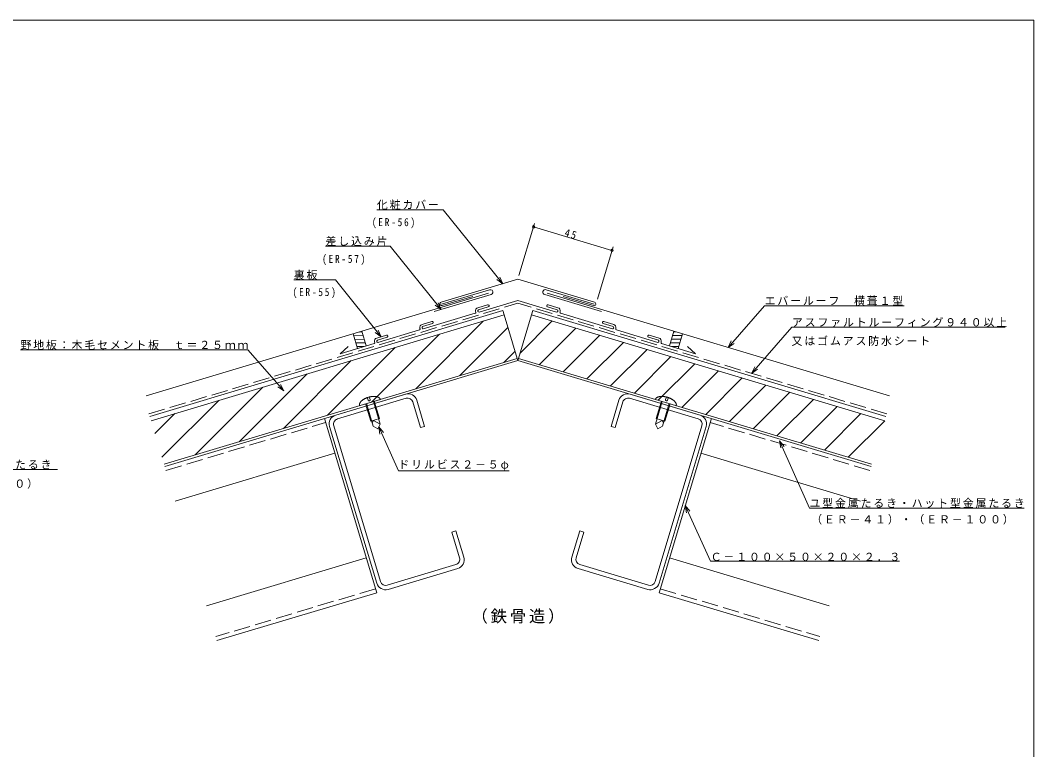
# Model space of a CAD drawing. Units: millimetres, scale not verified. Extents: x -567 to 1761, y -2125 to 401.
# Drawn here: x 1204 to 1761, y 0 to 401 of the extents above; entities that cross this region are included whole.
import ezdxf

# ---------------------------------------------------------------- set-up
doc = ezdxf.new("R2010")
doc.units = ezdxf.units.MM
doc.header["$LTSCALE"] = 3
doc.linetypes.add('DASHED3', pattern=[4, 3, -1])
doc.layers.add('0-0_0', color=7, linetype='Continuous', lineweight=18)
doc.styles.add('ＭＳ ゴシック', font='')
doc.styles.get('ＭＳ ゴシック').set_extended_font_data('MS Gothic')

msp = doc.modelspace()

# ---------------------------------------------------------------- linework, layer by layer
at = {"layer": '0-0_0'}
for p, q in [((1436.526, 296.795), (1400.038, 296.795)), ((1469.178, 256.163), (1436.526, 296.795)), ((1478.074, 260.575), (1486.696, 289.311)), ((1486.12, 287.395), (1529.222, 274.465)), ((1521.176, 247.645), (1529.798, 276.379)), ((1377.24, 258.195), (1354.36, 258.195)), ((1402.296, 227.015), (1377.24, 258.195)), ((1613.094, 244.009), (1689.756, 244.009)), ((1275.886, 180.845), (1469.972, 239.071)), ((1421.358, 198.385), (1458.644, 235.673)), ((1469.972, 239.071), (1477.156, 215.125)), ((1485.028, 239.071), (1477.844, 215.125)), ((1478.718, 218.035), (1496.356, 235.673)), ((1679.114, 180.845), (1485.028, 239.071)), ((1397.114, 191.113), (1434.402, 228.399)), ((1445.602, 205.659), (1472.058, 232.115)), ((1489.332, 211.679), (1509.41, 231.757)), ((1605.928, 206.873), (1628.098, 232.183)), ((1628.098, 232.183), (1745.304, 232.183)), ((1502.386, 207.763), (1522.464, 227.839)), ((1515.44, 203.847), (1535.518, 223.923)), ((1593.012, 221.083), (1594.778, 224.671)), ((1329.07, 219.761), (1204.126, 219.761)), ((1348.838, 197.193), (1329.07, 219.761)), ((1372.87, 183.839), (1410.158, 221.127)), ((1469.846, 212.931), (1475.974, 219.061)), ((1528.494, 199.929), (1548.572, 220.007)), ((1283.07, 156.899), (1477.156, 215.125)), ((1348.628, 176.567), (1385.914, 213.853)), ((1671.932, 156.899), (1477.844, 215.125)), ((1541.55, 196.013), (1561.626, 216.091)), ((1554.604, 192.097), (1574.68, 212.175)), ((1324.384, 169.293), (1361.67, 206.581)), ((1567.658, 188.181), (1587.736, 208.259)), ((1605.928, 206.873), (1607.694, 210.461)), ((1609.252, 209.097), (1605.928, 206.873)), ((1580.712, 184.265), (1600.79, 204.343)), ((1300.14, 162.021), (1337.426, 199.307)), ((1593.766, 180.349), (1613.844, 200.425)), ((1606.82, 176.433), (1626.898, 196.509)), ((1281.91, 160.761), (1313.182, 192.033)), ((1393.816, 190.123), (1396.69, 180.545)), ((1398.03, 177.815), (1394.294, 190.267)), ((1401.86, 178.965), (1398.126, 191.415)), ((1398.604, 191.559), (1401.478, 181.981)), ((1553.138, 178.965), (1556.874, 191.415)), ((1556.396, 191.559), (1553.522, 181.981)), ((1556.97, 177.815), (1560.706, 190.267)), ((1561.184, 190.123), (1558.312, 180.545)), ((1619.874, 172.515), (1639.952, 192.593)), ((1277.994, 173.815), (1288.94, 184.761)), ((1632.93, 168.599), (1653.006, 188.677)), ((1645.984, 164.683), (1666.06, 184.761)), ((1401.478, 181.981), (1396.69, 180.545)), ((1397.454, 179.733), (1398.144, 180.967)), ((1398.144, 180.967), (1401.86, 178.965)), ((1400.52, 176.473), (1401.86, 178.965)), ((1556.856, 180.967), (1553.138, 178.965)), ((1554.48, 176.473), (1553.138, 178.965)), ((1553.522, 181.981), (1558.312, 180.545)), ((1557.546, 179.733), (1556.856, 180.967)), ((1659.038, 160.767), (1679.114, 180.843)), ((1400.52, 176.473), (1398.03, 177.815)), ((1401.062, 177.481), (1411.83, 153.357)), ((1401.062, 177.481), (1403.582, 174.375)), ((1401.692, 173.531), (1401.062, 177.481)), ((1554.48, 176.473), (1556.97, 177.815)), ((1621.318, 169.816), (1623.832, 166.704)), ((1621.938, 165.866), (1621.318, 169.816)), ((1621.318, 169.816), (1637.744, 132.79)), ((1102.91, 154.013), (1224.476, 154.013)), ((1411.83, 153.357), (1472.726, 153.357)), ((1569.464, 134.185), (1572.014, 131.103)), ((1570.13, 130.241), (1569.464, 134.185)), ((1637.744, 132.79), (1755.744, 132.79))]:
    msp.add_line(p, q, dxfattribs=at)
at = {"layer": '0-0_0', "color": 6}
for p, q in [((1477.5, 258.659), (1435.356, 246.017)), ((1477.5, 258.659), (1519.644, 246.017)), ((1435.514, 244.915), (1461.95, 252.847)), ((1519.486, 244.915), (1493.048, 252.847)), ((1462.756, 250.165), (1431.53, 240.797)), ((1435.93, 244.101), (1452.696, 249.115)), ((1456.188, 240.573), (1477.5, 246.967)), ((1498.812, 240.573), (1477.5, 246.967)), ((1492.244, 250.165), (1523.47, 240.797)), ((1519.07, 244.101), (1502.304, 249.115)), ((1425.538, 231.379), (1454.034, 239.927)), ((1454.368, 240.549), (1454.296, 240.789)), ((1455.47, 242.967), (1460.858, 244.585)), ((1455.566, 240.909), (1455.494, 241.147)), ((1455.83, 241.771), (1461.218, 243.387)), ((1499.172, 241.771), (1493.784, 243.387)), ((1499.53, 242.967), (1494.142, 244.585)), ((1499.434, 240.909), (1499.506, 241.147)), ((1500.632, 240.549), (1500.704, 240.789)), ((1529.462, 231.379), (1500.968, 239.927)), ((1424.82, 233.773), (1430.208, 235.389)), ((1425.178, 232.575), (1430.566, 234.191)), ((1529.822, 232.575), (1524.434, 234.191)), ((1530.18, 233.773), (1524.792, 235.389)), ((1389.38, 220.531), (1386.966, 228.577)), ((1390.392, 229.605), (1391.87, 229.631)), ((1391.756, 230.013), (1394.17, 221.967)), ((1400.634, 223.907), (1423.382, 230.731)), ((1423.718, 231.355), (1423.646, 231.593)), ((1424.916, 231.713), (1424.844, 231.953)), ((1530.084, 231.713), (1530.156, 231.953)), ((1531.282, 231.355), (1531.354, 231.593)), ((1554.366, 223.907), (1531.618, 230.731)), ((1563.244, 230.013), (1560.83, 221.967)), ((1563.13, 229.631), (1564.446, 229.653)), ((1565.62, 220.531), (1568.034, 228.577)), ((1387.274, 227.549), (1392.468, 227.641)), ((1387.872, 225.559), (1393.064, 225.651)), ((1388.468, 223.569), (1393.662, 223.661)), ((1398.814, 223.883), (1398.744, 224.123)), ((1399.916, 226.301), (1405.304, 227.919)), ((1400.012, 224.243), (1399.94, 224.481)), ((1400.276, 225.105), (1405.664, 226.721)), ((1554.724, 225.105), (1549.338, 226.721)), ((1555.084, 226.301), (1549.696, 227.919)), ((1554.988, 224.243), (1555.06, 224.481)), ((1556.186, 223.883), (1556.258, 224.123)), ((1561.32, 223.597), (1566.568, 223.689)), ((1561.922, 225.609), (1567.172, 225.701)), ((1562.526, 227.619), (1567.774, 227.711)), ((1389.066, 221.579), (1393.112, 221.651)), ((1562.024, 221.609), (1565.964, 221.679))]:
    msp.add_line(p, q, dxfattribs=at)
at = {"layer": '0-0_0', "color": 3}
for p, q in [((1461.29, 250.873), (1273.184, 194.441)), ((1493.612, 250.903), (1681.816, 194.441))]:
    msp.add_line(p, q, dxfattribs=at)
at = {"layer": '0-0_0', "linetype": 'DASHED3'}
for p, q in [((1274.764, 184.581), (1477.5, 245.401)), ((1680.236, 184.581), (1477.5, 245.401)), ((1401.952, 192.563), (1390.464, 189.117)), ((1394.888, 193.157), (1395.176, 192.201)), ((1396.324, 192.547), (1396.038, 193.501)), ((1553.048, 192.563), (1564.538, 189.117)), ((1558.674, 192.547), (1558.962, 193.501)), ((1560.112, 193.157), (1559.824, 192.201))]:
    msp.add_line(p, q, dxfattribs=at)
at = {"layer": '0-0_0', "color": 4}
for p, q in [((1275.196, 183.143), (1469.282, 241.369)), ((1469.972, 239.071), (1469.282, 241.369)), ((1485.028, 239.071), (1485.718, 241.369)), ((1679.804, 183.143), (1485.718, 241.369)), ((1283.414, 155.749), (1477.5, 213.975)), ((1477.5, 213.975), (1477.156, 215.125))]:
    msp.add_line(p, q, dxfattribs=at)
at = {"layer": '0-0_0', "color": 2}
for p, q in [((1415.708, 195.437), (1377.396, 183.945)), ((1539.292, 195.437), (1577.604, 183.945)), ((1378.344, 181.827), (1416.082, 193.149)), ((1419.818, 191.137), (1424.042, 177.057)), ((1421.934, 192.085), (1426.244, 177.719)), ((1533.066, 192.085), (1528.756, 177.719)), ((1535.182, 191.137), (1530.958, 177.057)), ((1576.656, 181.827), (1538.918, 193.149)), ((1371.17, 182.077), (1399.904, 86.293)), ((1583.83, 182.077), (1555.096, 86.293)), ((1374.044, 177.719), (1399.904, 91.513)), ((1376.332, 178.091), (1402.022, 92.463)), ((1426.244, 177.719), (1424.042, 177.057)), ((1528.756, 177.719), (1530.958, 177.057)), ((1578.668, 178.091), (1552.978, 92.463)), ((1580.956, 177.719), (1555.096, 91.513)), ((1376.916, 162.919), (1289.16, 136.593)), ((1578.084, 162.919), (1665.84, 136.593)), ((1443.486, 120.249), (1441.282, 119.587)), ((1441.282, 119.587), (1445.506, 105.507)), ((1443.486, 120.249), (1447.796, 105.881)), ((1511.514, 120.249), (1507.204, 105.881)), ((1513.718, 119.587), (1509.494, 105.507)), ((1511.514, 120.249), (1513.718, 119.587)), ((1306.402, 79.123), (1394.158, 105.451)), ((1405.756, 90.451), (1443.496, 101.773)), ((1549.244, 90.451), (1511.506, 101.773)), ((1648.598, 79.123), (1560.842, 105.451)), ((1406.13, 88.161), (1444.444, 99.655)), ((1548.87, 88.161), (1510.556, 99.655)), ((1399.904, 86.293), (1312.148, 59.967)), ((1555.096, 86.293), (1642.852, 59.967))]:
    msp.add_line(p, q, dxfattribs=at)
at = {"layer": '0-0_0', "color": 2, "linetype": 'DASHED3'}
for p, q in [((1284.074, 153.547), (1371.83, 179.873)), ((1670.926, 153.547), (1583.17, 179.873)), ((1399.244, 88.497), (1311.488, 62.169)), ((1555.756, 88.497), (1643.512, 62.169))]:
    msp.add_line(p, q, dxfattribs=at)
at = {"layer": '0-0_0'}
msp.add_lwpolyline([(627, 400.95), (1761, 400.95), (1761, -400.95), (627, -400.95)], close=True, dxfattribs=at)
for points in [[(1435.35, 241.943), (1407.35, 276.783), (1371.76, 276.783)], [(1467.564, 259.823), (1469.178, 256.163), (1465.95, 258.527)], [(1433.736, 245.603), (1435.35, 241.943), (1432.122, 244.307)], [(1596.336, 223.307), (1593.012, 221.083), (1613.094, 244.009)], [(1400.682, 230.675), (1402.296, 227.015), (1399.068, 229.379)], [(1347.07, 200.783), (1348.838, 197.193), (1345.512, 199.417)], [(1569.464, 134.185), (1583.43, 103.687), (1687.306, 103.687)]]:
    msp.add_lwpolyline(points, dxfattribs=at)
at = {"layer": '0-0_0', "color": 6}
for points in [[(1398.48, 223.261), (1379.802, 217.657), (1384.316, 221.611)], [(1556.52, 223.261), (1575.198, 217.657), (1570.686, 221.611)]]:
    msp.add_lwpolyline(points, dxfattribs=at)
at = {"layer": '0-0_0', "color": 4}
msp.add_lwpolyline([(1671.586, 155.749), (1477.5, 213.975), (1477.844, 215.125)], dxfattribs=at)
at = {"layer": '0-0_0'}
for centre in [(1486.12, 287.395), (1529.222, 274.465)]:
    msp.add_circle(centre, 0.668, dxfattribs=at)
at = {"layer": '0-0_0', "color": 6}
for centre, radius, start, end in [((1462.354, 251.505), 1.4, 286.69922, 106.69923), ((1492.646, 251.505), 1.4, 73.30075, 253.30075), ((1435.644, 245.059), 1, 106.69922, 286.69922), ((1519.358, 245.059), 1, 253.30075, 73.30075), ((1453.89, 240.405), 0.5, 286.69922, 16.69923), ((1455.972, 241.291), 1.75, 106.69922, 196.69923), ((1455.972, 241.291), 0.5, 106.69922, 196.69923), ((1456.044, 241.053), 0.5, 196.69923, 286.69922), ((1461.038, 243.985), 0.626, 286.69922, 106.69923), ((1493.962, 243.985), 0.626, 73.30075, 253.30075), ((1498.956, 241.053), 0.5, 253.30075, 343.30075), ((1499.026, 241.291), 0.5, 343.30075, 73.30075), ((1499.026, 241.291), 1.75, 343.30075, 73.30075), ((1501.11, 240.405), 0.5, 163.30075, 253.30075), ((1430.388, 234.791), 0.626, 286.69922, 106.69923), ((1524.614, 234.791), 0.626, 73.30075, 253.30075), ((1423.24, 231.211), 0.5, 286.69922, 16.69923), ((1425.322, 232.097), 1.75, 106.69922, 196.69923), ((1425.322, 232.097), 0.5, 106.69922, 196.69923), ((1425.394, 231.857), 0.5, 196.69923, 286.69922), ((1529.606, 231.857), 0.5, 253.30075, 343.30075), ((1529.678, 232.097), 0.5, 343.30075, 73.30075), ((1529.678, 232.097), 1.75, 343.30075, 73.30075), ((1531.76, 231.211), 0.5, 163.30075, 253.30075), ((1398.336, 223.739), 0.5, 286.69922, 16.69923), ((1400.42, 224.625), 1.75, 106.69922, 196.69923), ((1400.42, 224.625), 0.5, 106.69922, 196.69923), ((1400.492, 224.387), 0.5, 196.69923, 286.69922), ((1405.484, 227.319), 0.626, 286.69922, 106.69923), ((1549.516, 227.319), 0.626, 73.30075, 253.30075), ((1554.51, 224.387), 0.5, 253.30075, 343.30075), ((1554.582, 224.625), 0.5, 343.30075, 73.30075), ((1554.582, 224.625), 1.75, 343.30075, 73.30075), ((1556.664, 223.739), 0.5, 163.30075, 253.30075)]:
    msp.add_arc(centre, radius, start, end, dxfattribs=at)
at = {"layer": '0-0_0', "color": 2}
for centre, radius, start, end in [((1417.146, 190.649), 5, 16.69923, 106.69923), ((1537.854, 190.649), 5, 73.30075, 163.30075), ((1416.944, 190.275), 3, 16.69923, 106.69923), ((1538.056, 190.275), 3, 73.30075, 163.30075), ((1378.832, 179.155), 5, 106.69922, 196.69923), ((1576.168, 179.155), 5, 343.30075, 73.30075), ((1379.206, 178.953), 3, 106.69922, 196.69923), ((1575.794, 178.953), 3, 343.30075, 73.30075), ((1443.006, 104.445), 5, 286.69922, 16.69923), ((1511.994, 104.445), 5, 163.30075, 253.30075), ((1442.634, 104.645), 3, 286.69922, 16.69923), ((1512.366, 104.645), 3, 163.30075, 253.30075), ((1404.694, 92.951), 5, 196.69923, 286.69922), ((1404.894, 93.325), 3, 196.69923, 286.69922), ((1550.306, 92.951), 5, 253.30075, 343.30075), ((1550.106, 93.325), 3, 253.30075, 343.30075)]:
    msp.add_arc(centre, radius, start, end, dxfattribs=at)
at = {"layer": '0-0_0', "linetype": 'DASHED3'}
for centre, radius, start, end in [((1392.318, 189.589), 1.914, 153.72292, 194.28799), ((1395.174, 187.937), 5.212, 125.54144, 151.3347), ((1398.544, 183.061), 11.138, 106.71393, 125.06425), ((1395.75, 192.373), 0.6, 196.69923, 16.69923), ((1398.538, 183.061), 11.138, 88.33421, 106.68454), ((1398.668, 188.985), 5.212, 62.06377, 87.85704), ((1400.142, 191.937), 1.914, 19.11047, 59.67555), ((1554.858, 191.937), 1.914, 120.32443, 160.88951), ((1556.332, 188.985), 5.212, 92.14294, 117.93622), ((1556.462, 183.061), 11.138, 73.31544, 91.66577), ((1559.25, 192.373), 0.6, 163.30075, 343.30075), ((1556.456, 183.061), 11.138, 54.93573, 73.28606), ((1559.826, 187.937), 5.212, 28.66528, 54.45854), ((1562.682, 189.589), 1.914, 345.71198, 26.27707)]:
    msp.add_arc(centre, radius, start, end, dxfattribs=at)

# ---------------------------------------------------------------- texts
at = {"layer": '0-0_0', "attachment_point": 7, "style": 'ＭＳ ゴシック'}
for s, insert, char_height in [('\\T1.17;化粧カバー', (1400.038, 296.795), 4.399), ('\\T1.39;\\W0.85;(ER-56)', (1397.28, 286.621), 4.399), ('\\T1.17;差し込み片', (1371.76, 276.783), 4.399), ('\\T1.39;\\W0.85;(ER-57)', (1369.926, 266.421), 4.399), ('\\T1.17;裏板', (1354.36, 258.195), 4.399), ('\\T1.39;\\W0.85;(ER-55)', (1353.714, 248.198), 4.399), ('\\T1.17;エバールーフ\u3000横葺１型', (1613.094, 244.009), 4.399), ('\\T1.17;アスファルトルーフィング９４０以上', (1628.098, 232.183), 4.399), ('\\T1.17;野地板：木毛セメント板\u3000ｔ＝２５ｍｍ', (1204.126, 219.761), 4.399), ('\\T1.17;又はゴムアス防水シート', (1627.931, 221.935), 4.399), ('\\T1.17;ユ型金属たるき・ハット型金属たるき', (1102.91, 154.013), 4.399), ('\\T1.17;ドリルビス２－５φ', (1411.83, 153.357), 4.399), ('\\T1.17;（ＥＲ－４１）・（ＥＲ－１００）', (1102.479, 143.403), 4.399), ('\\T1.17;ユ型金属たるき・ハット型金属たるき', (1637.744, 132.79), 4.399), ('\\T1.17;（ＥＲ－４１）・（ＥＲ－１００）', (1638.702, 123.796), 4.399), ('\\T1.17;Ｃ－１００×５０×２０×２．３', (1583.43, 103.687), 4.399), ('\\T1.17;（鉄骨造）', (1452, 69.244), 6.598)]:
    msp.add_mtext(s, dxfattribs=dict(at, insert=insert, char_height=char_height))
at = {"layer": '0-0_0', "insert": (1502.786, 282.278), "char_height": 4.399, "attachment_point": 7, "rotation": 343.299, "style": 'ＭＳ ゴシック'}
msp.add_mtext('\\T1.36;\\W0.9;45', dxfattribs=at)

doc.saveas('drawing.dxf')
